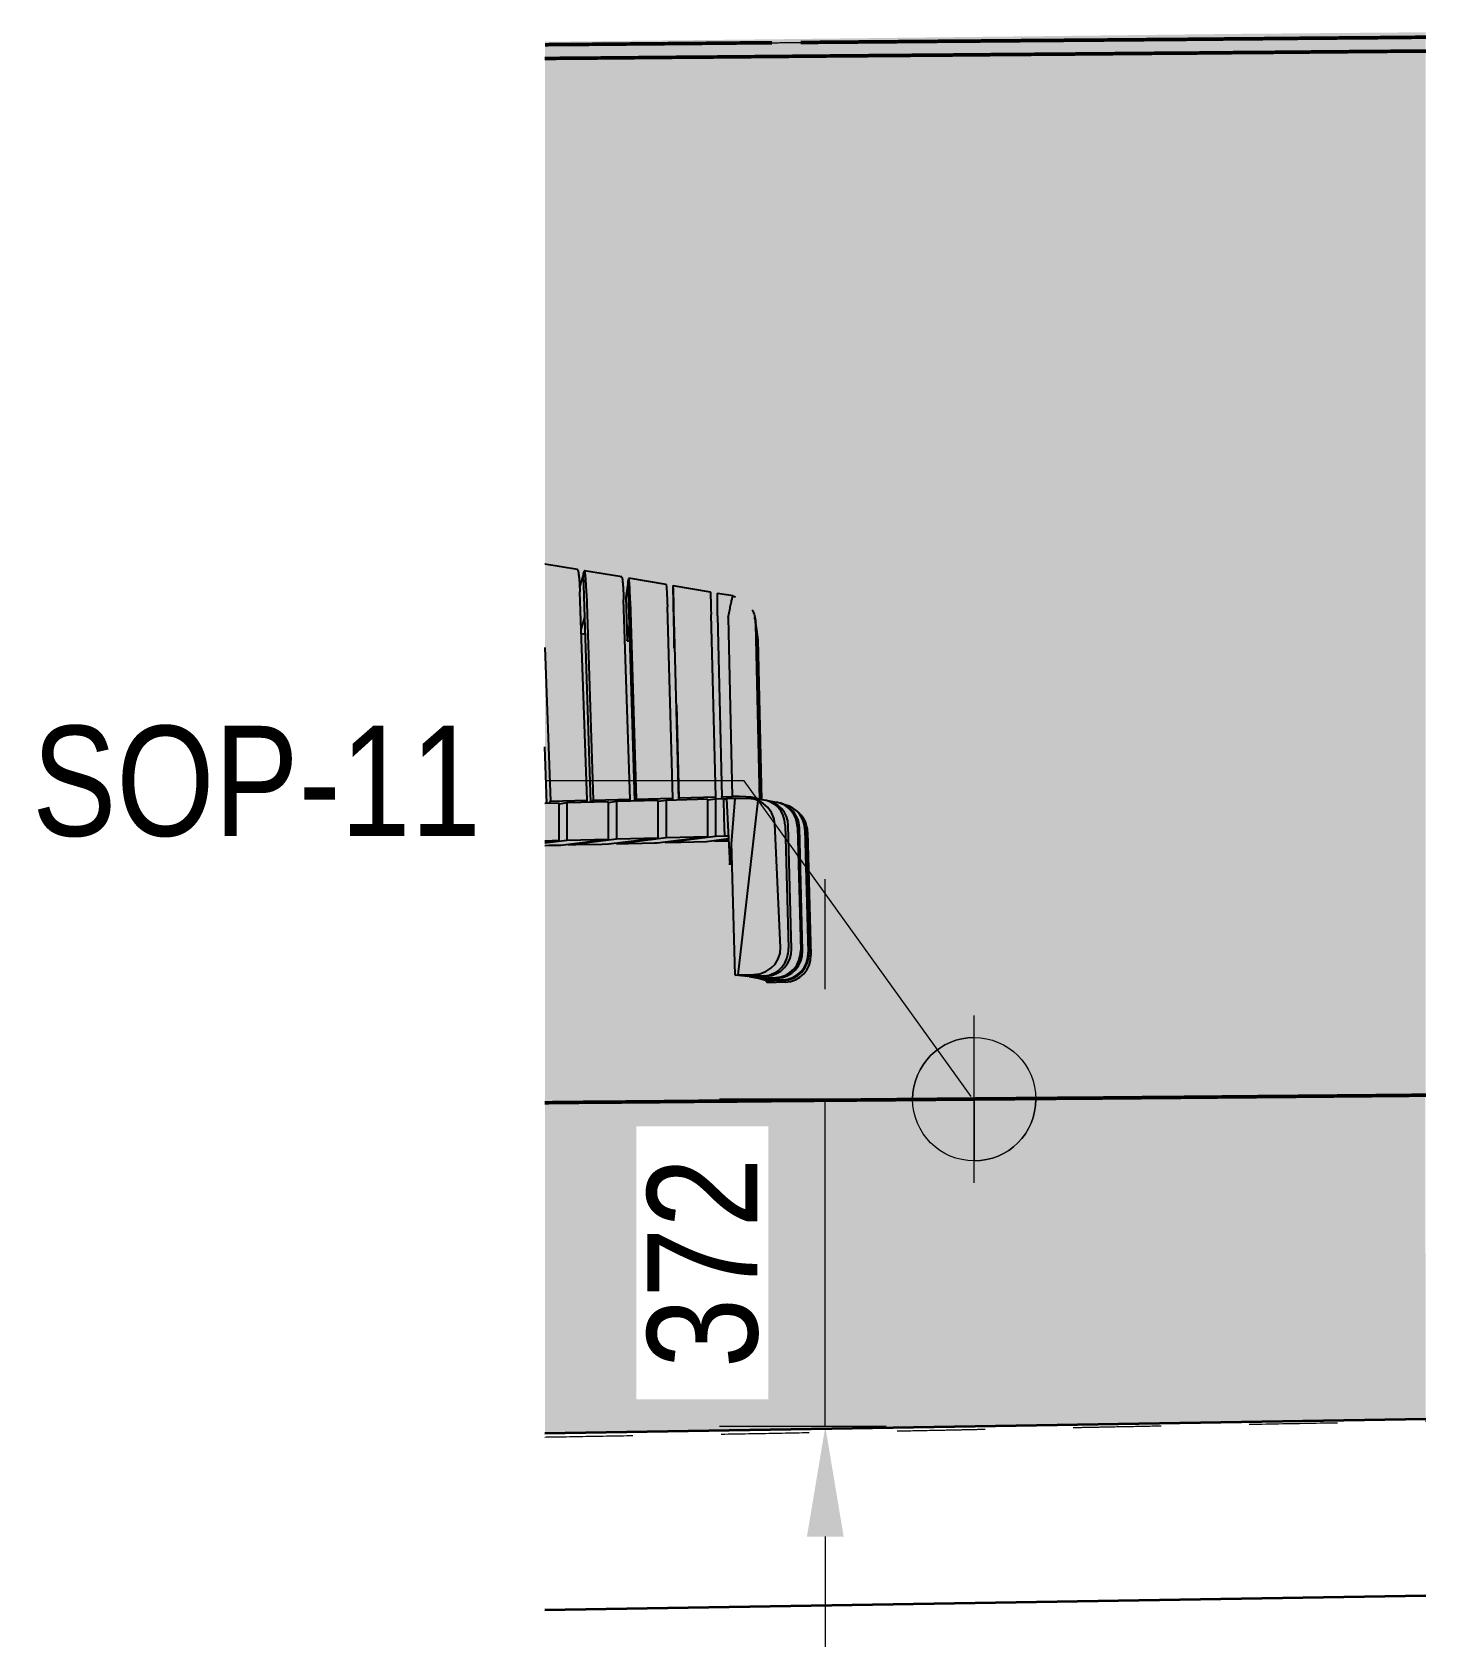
# Model space of a CAD drawing. Header units: metres. Extents: x 0 to 258, y 3 to 25.
# Drawn here: x 32.86 to 34.442, y 21.399 to 23.231 of the extents above; entities that cross this region are included whole.
import ezdxf

# ---------------------------------------------------------------- set-up
doc = ezdxf.new("R2010")
doc.units = ezdxf.units.M
doc.linetypes.add('JacobsDash', pattern=[0.0045, 0.003, -0.0015])
doc.layers.get('Defpoints').update_dxf_attribs({"color": 41})
for name, color, linetype, lineweight in [('A-ANNO-DIMS', 7, 'Continuous', 9), ('A-ANNO-NOTE', 7, 'Continuous', 9), ('A-FLOR', 7, 'Continuous', 50), ('A-FLOR-HDLN', 7, 'JacobsDash', 18), ('A-GENM', 7, 'Continuous', 35), ('G-ANNO-TEXT', 7, 'Continuous', 9)]:
    doc.layers.add(name, color=color, linetype=linetype, lineweight=lineweight)
doc.styles.add('Arial Narrow_2', font='ARIALN.TTF', dxfattribs={"height": 0.125})
doc.dimstyles.new('Dimension_Standard_O__mm_', dxfattribs={"dimscale": 0.3048, "dimtxt": 0.127929, "dimasz": 0.410105, "dimexe": 0.393701, "dimexo": 0.246063, "dimgap": 0.246063, "dimtad": 1, "dimdec": 0, "dimlfac": 1000, "dimzin": 0, "dimdsep": 46, "dimtxsty": 'Arial Narrow_2', "dimsah": 1, "dimcen": 0.09, "dimaunit": 1, "dimadec": 4, "dimazin": 0, "dimtfac": 1, "dimtdec": 4, "dimtix": 1, "dimtmove": 0, "dimatfit": 3, "dimfxl": 1, "dimtvp": 1, "dimtfill": 1, "dimtolj": 1, "dimtzin": 0, "dimlwd": 18, "dimlwe": 18, "dimarcsym": 2})

# ---------------------------------------------------------------- blocks, each defined once
blk = doc.blocks.new('BR08_SEATING_NORTH 3 - BR08_SEATING_NORTH 3-5676583-Section 160')
at = {"layer": 'A-GENM', "color": 254, "lineweight": 25, "true_color": 0xd4d4d4}
for p, q in [((-271.3938, 22.6215), (-271.4306, 22.6277)), ((-271.3869, 22.6162), (-271.3859, 22.6196)), ((-271.3434, 22.613), (-271.3856, 22.62)), ((-271.3869, 22.6162), (-271.3912, 22.6018)), ((-271.3853, 22.567), (-271.3869, 22.6162)), ((-271.3853, 22.567), (-271.3869, 22.6162)), ((-271.3359, 22.6077), (-271.3386, 22.5899)), ((-271.3359, 22.6077), (-271.3354, 22.6111)), ((-271.3345, 22.5584), (-271.3359, 22.6077)), ((-271.3345, 22.5584), (-271.3359, 22.6077)), ((-271.293, 22.6044), (-271.3352, 22.6115)), ((-271.2849, 22.5991), (-271.285, 22.5813)), ((-271.2427, 22.5958), (-271.2849, 22.6029)), ((-271.2849, 22.5991), (-271.2849, 22.6014)), ((-271.2836, 22.5498), (-271.2849, 22.5991)), ((-271.2836, 22.5498), (-271.2849, 22.5991)), ((-271.3825, 22.3595), (-271.3909, 22.5961)), ((-271.3834, 22.5946), (-271.3758, 22.3596)), ((-271.3339, 22.3607), (-271.3412, 22.5875)), ((-271.3386, 22.5899), (-271.3372, 22.5406)), ((-271.3338, 22.586), (-271.3271, 22.3608)), ((-271.285, 22.5813), (-271.2837, 22.5321)), ((-271.2167, 22.5914), (-271.2345, 22.5944)), ((-271.3894, 22.5533), (-271.3853, 22.567)), ((-271.3784, 22.3571), (-271.3853, 22.567)), ((-271.2852, 22.3619), (-271.2915, 22.579)), ((-271.2364, 22.3632), (-271.2419, 22.5704)), ((-271.2345, 22.5689), (-271.2297, 22.3634)), ((-271.2176, 22.3637), (-271.2223, 22.5669)), ((-271.192, 22.5661), (-271.1915, 22.5628)), ((-271.1901, 22.5531), (-271.1915, 22.5627)), ((-271.3892, 22.5489), (-271.3847, 22.5481)), ((-271.3372, 22.5406), (-271.3345, 22.5584)), ((-271.3285, 22.3584), (-271.3345, 22.5584)), ((-271.2837, 22.5321), (-271.2836, 22.5498)), ((-271.2785, 22.3597), (-271.2836, 22.5498)), ((-271.1865, 22.3601), (-271.1912, 22.5592)), ((-271.1912, 22.5592), (-271.1865, 22.3601)), ((-271.1903, 22.5541), (-271.1898, 22.5496)), ((-271.1896, 22.5483), (-271.1901, 22.5529)), ((-271.1889, 22.545), (-271.1899, 22.5518)), ((-271.1898, 22.5496), (-271.1853, 22.36)), ((-271.1896, 22.5483), (-271.1851, 22.3599)), ((-271.4306, 22.5331), (-271.4244, 22.3585)), ((-271.3372, 22.5406), (-271.3339, 22.5401)), ((-271.2837, 22.5321), (-271.2829, 22.5319)), ((-271.1843, 22.3598), (-271.1886, 22.5415)), ((-271.2812, 22.4674), (-271.2784, 22.3621)), ((-271.4283, 22.3557), (-271.4306, 22.42)), ((-271.3275, 22.3584), (-271.3271, 22.3608)), ((-271.3271, 22.3608), (-271.2852, 22.3619)), ((-271.2855, 22.3596), (-271.2852, 22.3619)), ((-271.2784, 22.3621), (-271.2364, 22.3632)), ((-271.2784, 22.3601), (-271.2784, 22.3621)), ((-271.2368, 22.3609), (-271.2458, 22.3597)), ((-271.2364, 22.3609), (-271.2364, 22.3632)), ((-271.2297, 22.3634), (-271.2177, 22.3637)), ((-271.2293, 22.3611), (-271.2297, 22.3634)), ((-271.2099, 22.3638), (-271.2176, 22.3637)), ((-271.2011, 22.3616), (-271.2146, 22.361)), ((-271.2026, 22.3635), (-271.2099, 22.3638)), ((-271.1969, 22.3614), (-271.1825, 22.3598)), ((-271.1882, 22.3608), (-271.1913, 22.3619)), ((-271.4256, 22.3558), (-271.4244, 22.3585)), ((-271.4244, 22.3585), (-271.3825, 22.3595)), ((-271.4056, 22.3564), (-271.4146, 22.3552)), ((-271.3836, 22.3569), (-271.3825, 22.3595)), ((-271.3765, 22.3571), (-271.3758, 22.3596)), ((-271.3758, 22.3596), (-271.3339, 22.3607)), ((-271.3493, 22.3579), (-271.3583, 22.3567)), ((-271.3345, 22.3585), (-271.3339, 22.3607)), ((-271.2931, 22.3594), (-271.3021, 22.3582)), ((-271.1781, 22.3591), (-271.1678, 22.3573)), ((-271.1624, 22.3559), (-271.1561, 22.3539)), ((-271.1435, 22.3462), (-271.1413, 22.3441)), ((-271.1577, 22.3313), (-271.154, 22.1915)), ((-271.1505, 22.1909), (-271.1543, 22.3307)), ((-271.1439, 22.3289), (-271.1402, 22.1891)), ((-271.138, 22.1885), (-271.1417, 22.3283)), ((-271.1354, 22.3263), (-271.1317, 22.1865)), ((-271.1307, 22.1859), (-271.1345, 22.3257)), ((-271.4306, 22.3111), (-271.4056, 22.3143)), ((-271.4306, 22.312), (-271.4146, 22.314)), ((-271.4306, 22.3083), (-271.426, 22.3084)), ((-271.426, 22.3084), (-271.4124, 22.3087)), ((-271.4124, 22.3087), (-271.3583, 22.3155)), ((-271.4039, 22.3098), (-271.4038, 22.3089)), ((-271.4038, 22.3089), (-271.3493, 22.3158)), ((-271.4038, 22.3089), (-271.3957, 22.3091)), ((-271.3957, 22.3091), (-271.3955, 22.3091)), ((-271.3955, 22.3091), (-271.3657, 22.3098)), ((-271.3657, 22.3098), (-271.3581, 22.3099)), ((-271.3581, 22.3099), (-271.3021, 22.317)), ((-271.3494, 22.311), (-271.3493, 22.3101)), ((-271.3493, 22.3101), (-271.2931, 22.3173)), ((-271.3493, 22.3101), (-271.3358, 22.3105)), ((-271.3358, 22.3105), (-271.3201, 22.3109)), ((-271.3201, 22.3109), (-271.3058, 22.3112)), ((-271.3058, 22.3112), (-271.303, 22.3113)), ((-271.303, 22.3113), (-271.2458, 22.3185)), ((-271.2942, 22.3124), (-271.2941, 22.3115)), ((-271.2941, 22.3115), (-271.2368, 22.3188)), ((-271.2941, 22.3115), (-271.2823, 22.3118)), ((-271.2823, 22.3118), (-271.2758, 22.312)), ((-271.2758, 22.312), (-271.2471, 22.3127)), ((-271.2471, 22.3127), (-271.2221, 22.3159)), ((-271.2381, 22.3139), (-271.238, 22.313)), ((-271.238, 22.313), (-271.2221, 22.315)), ((-271.238, 22.313), (-271.222, 22.3134)), ((-271.2145, 22.1611), (-271.2186, 22.3118)), ((-271.1323, 22.3235), (-271.1286, 22.1838)), ((-271.2145, 22.1611), (-271.2116, 22.1612)), ((-271.2002, 22.1594), (-271.2145, 22.1611)), ((-271.1814, 22.1603), (-271.2002, 22.1594)), ((-271.1982, 22.1591), (-271.1788, 22.1598)), ((-271.1878, 22.1572), (-271.1982, 22.1591)), ((-271.1684, 22.158), (-271.1878, 22.1572)), ((-271.1866, 22.1569), (-271.1668, 22.1575)), ((-271.1803, 22.1549), (-271.1866, 22.1569)), ((-271.1605, 22.1556), (-271.1803, 22.1549)), ((-271.1799, 22.1545), (-271.1599, 22.1551)), ((-271.1777, 22.1524), (-271.1799, 22.1545)), ((-271.1577, 22.153), (-271.1777, 22.1524))]:
    blk.add_line(p, q, dxfattribs=at)
at = {"layer": 'A-GENM', "color": 7, "lineweight": 25, "true_color": 0xefefef}
for p, q in [((-271.2275, 22.3611), (-271.2368, 22.3609)), ((-271.2368, 22.3609), (-271.2368, 22.3188)), ((-271.2146, 22.3614), (-271.2245, 22.3612)), ((-271.2245, 22.3612), (-271.2206, 22.2863)), ((-271.2206, 22.2863), (-271.2146, 22.3614)), ((-271.4146, 22.3561), (-271.4306, 22.3557)), ((-271.4146, 22.314), (-271.4146, 22.3561)), ((-271.3583, 22.3576), (-271.4056, 22.3564)), ((-271.4056, 22.3564), (-271.4056, 22.3143)), ((-271.3583, 22.3155), (-271.3583, 22.3576)), ((-271.3021, 22.3591), (-271.3493, 22.3579)), ((-271.3493, 22.3579), (-271.3493, 22.3158)), ((-271.3021, 22.317), (-271.3021, 22.3591)), ((-271.2458, 22.3606), (-271.2931, 22.3594)), ((-271.2931, 22.3594), (-271.2931, 22.3173)), ((-271.2458, 22.3185), (-271.2458, 22.3606)), ((-271.1889, 22.3592), (-271.2116, 22.1612)), ((-271.1631, 22.1925), (-271.1695, 22.3326)), ((-271.4306, 22.3136), (-271.4146, 22.314)), ((-271.4056, 22.3143), (-271.3583, 22.3155)), ((-271.3493, 22.3158), (-271.3021, 22.317)), ((-271.2931, 22.3173), (-271.2458, 22.3185)), ((-271.2368, 22.3188), (-271.2264, 22.3191)), ((-271.2116, 22.1612), (-271.1937, 22.1617))]:
    blk.add_line(p, q, dxfattribs=at)
at = {"layer": 'A-GENM', "color": 7, "lineweight": 25, "true_color": 0xefefef, "flags": 128}
for points in [[(-271.2264, 22.3191), (-271.2269, 22.3401), (-271.2275, 22.3611)], [(-271.1695, 22.3326), (-271.1706, 22.3393), (-271.1732, 22.3456), (-271.1773, 22.3512), (-271.1826, 22.3558), (-271.1889, 22.3592)], [(-271.1937, 22.1617), (-271.1866, 22.1626), (-271.1799, 22.165), (-271.1741, 22.1687), (-271.1692, 22.1736), (-271.1657, 22.1794), (-271.1636, 22.1858), (-271.1631, 22.1925)]]:
    blk.add_lwpolyline(points, dxfattribs=at)
at = {"layer": 'A-GENM', "color": 254, "lineweight": 25, "true_color": 0xd4d4d4, "flags": 128}
blk.add_lwpolyline([(-271.1913, 22.3619), (-271.1963, 22.3629), (-271.2026, 22.3635)], dxfattribs=at)
at = {"layer": 'A-GENM', "color": 254, "lineweight": 25, "true_color": 0xd4d4d4}
for centre, major_axis, ratio, start_param, end_param in [((-271.2212, 22.5584), (0.0297, 0.0043), 0.985322, 6.163502, 6.433839), ((-271.686, 22.3386), (0.4999, 0.0133), 0.051592, 0.392682, 0.408952), ((-271.2003, 22.3316), (0.0034, 0.0298), 0.938701, 5.988102, 6.433428), ((-271.1859, 22.33), (0.0034, 0.0298), 0.938701, 4.862632, 6.35019), ((-271.1833, 22.3295), (0.0052, 0.0295), 0.967897, 4.919149, 6.319703), ((-271.1729, 22.3277), (0.0052, 0.0295), 0.967897, 4.919149, 6.283225), ((-271.1713, 22.3273), (0.009, 0.0286), 0.987534, 5.831771, 6.371633), ((-271.165, 22.3253), (0.009, 0.0286), 0.987534, 5.046373, 6.35537), ((-271.1713, 22.3273), (0.009, 0.0286), 0.987534, 5.046373, 5.831771), ((-271.1644, 22.3248), (0.021, 0.0215), 0.997418, 5.513992, 6.333486), ((-271.1623, 22.3227), (0.021, 0.0215), 0.997418, 5.513992, 6.29939), ((-271.6856, 22.2966), (0.4999, 0.0133), 0.051592, 0.383216, 0.405074), ((-271.1822, 22.1902), (0.0034, 0.0298), 0.938701, 3.291835, 4.862632), ((-271.1796, 22.1898), (0.0052, 0.0295), 0.967897, 3.348353, 4.919149), ((-271.1692, 22.188), (0.0052, 0.0295), 0.967897, 3.348353, 4.919149), ((-271.1676, 22.1875), (0.009, 0.0286), 0.987534, 3.475577, 5.046373), ((-271.1613, 22.1855), (0.009, 0.0286), 0.987534, 3.475577, 5.046373), ((-271.1607, 22.185), (0.021, 0.0215), 0.997418, 3.943196, 5.513992), ((-271.1585, 22.1829), (0.021, 0.0215), 0.997418, 3.943196, 5.513992)]:
    blk.add_ellipse(centre, major_axis=major_axis, ratio=ratio, start_param=start_param, end_param=end_param, dxfattribs=at)
for points, knots in [([(-271.3943, 22.6211), (-271.394, 22.6215), (-271.3937, 22.6216), (-271.3933, 22.6208), (-271.393, 22.6197), (-271.3926, 22.618), (-271.3923, 22.6158), (-271.392, 22.6133), (-271.3917, 22.6104), (-271.3915, 22.6074), (-271.3912, 22.6028), (-271.391, 22.5989), (-271.3909, 22.5961)], [0, 0, 0, 0, 0.166667, 0.25, 0.333333, 0.416667, 0.5, 0.583333, 0.666667, 0.75, 0.833333, 1, 1, 1, 1]), ([(-271.385, 22.6181), (-271.3851, 22.6185), (-271.3852, 22.6193), (-271.3855, 22.6201), (-271.3858, 22.62), (-271.3859, 22.6196)], [0.6666667, 0.6666667, 0.6666667, 0.6666667, 0.75, 0.8333333, 1, 1, 1, 1]), ([(-271.3834, 22.5946), (-271.3835, 22.5974), (-271.3837, 22.6013), (-271.3839, 22.6058), (-271.384, 22.6079), (-271.3841, 22.6089)], [0, 0, 0, 0, 0.1666667, 0.25, 0.3333333, 0.3333333, 0.3333333, 0.3333333]), ([(-271.3437, 22.6125), (-271.3436, 22.6129), (-271.3434, 22.613), (-271.3431, 22.6122), (-271.3428, 22.6111), (-271.3426, 22.6095), (-271.3424, 22.6073), (-271.3421, 22.6047), (-271.3419, 22.6019), (-271.3417, 22.5988), (-271.3415, 22.5942), (-271.3413, 22.5903), (-271.3412, 22.5875)], [0, 0, 0, 0, 0.166667, 0.25, 0.333333, 0.416667, 0.5, 0.583333, 0.666667, 0.75, 0.833333, 1, 1, 1, 1]), ([(-271.3349, 22.6095), (-271.335, 22.61), (-271.335, 22.6107), (-271.3352, 22.6115), (-271.3353, 22.6114), (-271.3354, 22.6111)], [0.6666667, 0.6666667, 0.6666667, 0.6666667, 0.75, 0.8333333, 1, 1, 1, 1]), ([(-271.3338, 22.586), (-271.3338, 22.5888), (-271.334, 22.5927), (-271.3342, 22.5973), (-271.3342, 22.5993), (-271.3343, 22.6003)], [0, 0, 0, 0, 0.1666667, 0.25, 0.3333333, 0.3333333, 0.3333333, 0.3333333]), ([(-271.2932, 22.604), (-271.2931, 22.6044), (-271.293, 22.6045), (-271.2928, 22.6036), (-271.2927, 22.6025), (-271.2925, 22.6009), (-271.2924, 22.5987), (-271.2922, 22.5961), (-271.2921, 22.5933), (-271.2919, 22.5902), (-271.2918, 22.5856), (-271.2916, 22.5818), (-271.2915, 22.579)], [0, 0, 0, 0, 0.166667, 0.25, 0.333333, 0.416667, 0.5, 0.583333, 0.666667, 0.75, 0.833333, 1, 1, 1, 1]), ([(-271.2848, 22.601), (-271.2848, 22.6014), (-271.2848, 22.6021), (-271.2849, 22.603), (-271.2849, 22.6029), (-271.2849, 22.6025)], [0.6666667, 0.6666667, 0.6666667, 0.6666667, 0.75, 0.8333333, 1, 1, 1, 1]), ([(-271.2841, 22.5774), (-271.2842, 22.5802), (-271.2843, 22.5841), (-271.2844, 22.5887), (-271.2845, 22.5907), (-271.2845, 22.5917)], [0, 0, 0, 0, 0.1666667, 0.25, 0.3333333, 0.3333333, 0.3333333, 0.3333333]), ([(-271.2427, 22.5954), (-271.2427, 22.5958), (-271.2427, 22.5959), (-271.2426, 22.5951), (-271.2426, 22.594), (-271.2425, 22.5923), (-271.2425, 22.5901), (-271.2424, 22.5875), (-271.2423, 22.5856), (-271.2423, 22.5847)], [0, 0, 0, 0, 0.1666667, 0.25, 0.3333333, 0.4166667, 0.5, 0.5833333, 0.6666667, 0.6666667, 0.6666667, 0.6666667]), ([(-271.2423, 22.5847), (-271.2423, 22.5837), (-271.2422, 22.5816), (-271.2421, 22.5771), (-271.242, 22.5732), (-271.2419, 22.5704)], [0.6666667, 0.6666667, 0.6666667, 0.6666667, 0.75, 0.8333333, 1, 1, 1, 1]), ([(-271.2345, 22.5689), (-271.2346, 22.5717), (-271.2346, 22.5756), (-271.2347, 22.5801), (-271.2347, 22.5832), (-271.2348, 22.586), (-271.2348, 22.5886), (-271.2348, 22.5908), (-271.2347, 22.5925), (-271.2347, 22.5936), (-271.2346, 22.5944), (-271.2345, 22.5943), (-271.2344, 22.5939)], [0, 0, 0, 0, 0.166667, 0.25, 0.333333, 0.416667, 0.5, 0.583333, 0.666667, 0.75, 0.833333, 1, 1, 1, 1]), ([(-271.2224, 22.5669), (-271.222, 22.5693), (-271.2213, 22.573), (-271.2204, 22.5776), (-271.2198, 22.5808), (-271.2191, 22.5837), (-271.2186, 22.586), (-271.2181, 22.588), (-271.2176, 22.5896), (-271.2172, 22.5908), (-271.2169, 22.5913), (-271.2168, 22.5914), (-271.2167, 22.5914)], [0, 0, 0, 0, 0.1666667, 0.25, 0.3333333, 0.4166667, 0.5, 0.5833333, 0.6666667, 0.75, 0.8333333, 0.8927022, 0.8927022, 0.8927022, 0.8927022])]:
    blk.add_open_spline(points, degree=3, knots=knots, dxfattribs=at)
for points in [[(-271.3841, 22.6089), (-271.3842, 22.6099), (-271.3843, 22.6118), (-271.3845, 22.6143), (-271.3848, 22.6165), (-271.3849, 22.6176), (-271.385, 22.6181)], [(-271.3343, 22.6003), (-271.3343, 22.6013), (-271.3344, 22.6032), (-271.3346, 22.6058), (-271.3348, 22.608), (-271.3349, 22.6091), (-271.3349, 22.6095)], [(-271.2845, 22.5917), (-271.2845, 22.5927), (-271.2846, 22.5946), (-271.2847, 22.5972), (-271.2847, 22.5994), (-271.2848, 22.6005), (-271.2848, 22.601)], [(-271.2167, 22.5914), (-271.2166, 22.5914), (-271.2166, 22.5912), (-271.2165, 22.5909)], [(-271.2165, 22.5909), (-271.2158, 22.5908), (-271.2151, 22.5906), (-271.2143, 22.5905)], [(-271.1951, 22.5756), (-271.194, 22.5735), (-271.1923, 22.5692), (-271.1918, 22.5648), (-271.1917, 22.5626)], [(-271.1919, 22.5647), (-271.1916, 22.5632), (-271.1914, 22.5617), (-271.1913, 22.5602)], [(-271.1886, 22.5415), (-271.1886, 22.542), (-271.1887, 22.5432), (-271.1889, 22.5449), (-271.1891, 22.546), (-271.1892, 22.5465)]]:
    blk.add_open_spline(points, degree=3, dxfattribs=at)
blk = doc.blocks.new('T2DPAA-T2D-C3S-DU-M3D-100304_rvt-10-Section 160')
at = {"layer": 'A-GENM', "color": 254, "lineweight": 25, "true_color": 0xd4d4d4}
blk.add_blockref('BR08_SEATING_NORTH 3 - BR08_SEATING_NORTH 3-5676583-Section 160', (0, 0), dxfattribs=at)
blk = doc.blocks.new('CS_SYMB_SETOUT POINT - 5mm-2022283-Section 160')
at = {"layer": 'A-ANNO-NOTE'}
h = blk.add_hatch(color=256, dxfattribs=at)
edge = h.paths.add_edge_path()
edge.add_line((-270.9431, 22.0901), (-270.9431, 22.0201))
edge.add_line((-270.9431, 22.0201), (-271.0131, 22.0201))
edge.add_arc((-270.9431, 22.0201), 0.07, 90, 180, ccw=False)
h = blk.add_hatch(color=256, dxfattribs=at)
edge = h.paths.add_edge_path()
edge.add_line((-270.9431, 21.9501), (-270.9431, 22.0201))
edge.add_line((-270.9431, 22.0201), (-270.8731, 22.0201))
edge.add_arc((-270.9431, 22.0201), 0.07, 270, 360, ccw=False)
for p, q in [((-270.9431, 21.9251), (-270.9431, 22.1151)), ((-270.9431, 22.0201), (-270.9431, 22.0901)), ((-271.0381, 22.0201), (-270.8481, 22.0201)), ((-271.0131, 22.0201), (-270.9431, 22.0201)), ((-270.8731, 22.0201), (-270.9431, 22.0201)), ((-270.9431, 22.0201), (-270.9431, 21.9501))]:
    blk.add_line(p, q, dxfattribs=at)
blk.add_circle((-270.9431, 22.0201), 0.07, dxfattribs=at)
for start, end in [(90, 180), (270, 360)]:
    blk.add_arc((-270.9431, 22.0201), 0.07, start, end, dxfattribs=at)
blk = doc.blocks.new('DIMBLOCK12-Section 160')
at = {"layer": 'A-ANNO-DIMS', "color": 0, "lineweight": 18, "transparency": 16777216}
for p, q in [((33.7603, 22.1451), (33.7603, 22.2701)), ((33.7594, 22.0201), (33.6403, 22.0201)), ((33.7603, 21.6485), (33.7603, 22.0201)), ((33.8294, 21.6485), (33.6403, 21.6485)), ((33.7603, 21.5235), (33.7603, 21.3985))]:
    blk.add_line(p, q, dxfattribs=at)
at = {"layer": 'A-ANNO-DIMS', "color": 0, "transparency": 16777216}
for points in [[(33.7394, 22.1451), (33.7811, 22.1451), (33.7603, 22.0201)], [(33.7394, 21.5235), (33.7811, 21.5235), (33.7603, 21.6485)]]:
    blk.add_solid(points, dxfattribs=at)
at = {"layer": 'Defpoints', "color": 0, "transparency": 16777216}
for p in [(33.7603, 22.0201), (33.8344, 22.0201), (33.9044, 21.6485)]:
    blk.add_point(p, dxfattribs=at)
at = {"layer": 'A-ANNO-DIMS', "color": 0, "lineweight": 18, "transparency": 16777216, "insert": (33.6215, 21.8343), "char_height": 0.125, "width": 0.285099, "attachment_point": 5, "rotation": 90, "style": 'Arial Narrow_2', "bg_fill": 3, "box_fill_scale": 1.1, "bg_fill_color": 256, "bg_fill_true_color": 13158600, "bg_fill_transparency": 0}
blk.add_mtext('\\A1;372', dxfattribs=at)

msp = doc.modelspace()

# ---------------------------------------------------------------- hatches: boundary and pattern name
at = {"layer": 'A-FLOR', "lineweight": 5, "true_color": 0xc0c0c0}
h = msp.add_hatch(color=9, dxfattribs=at)
h.paths.add_polyline_path([(34.1467, 23.2287), (34.1467, 23.2288), (34.1466, 23.2288), (34.1384, 23.2286)])
h.paths.add_polyline_path([(33.4419, 23.2173), (34.4421, 23.2258), (34.4421, 23.2314), (34.4419, 23.2314), (34.2677, 23.2299), (34.2665, 23.23), (34.0021, 23.2269), (33.9294, 23.2261), (33.673, 23.2231), (33.4419, 23.2206), (33.4419, 23.2173)])
for points in [[(33.4419, 23.2016), (34.4421, 23.2101), (34.4421, 23.2258), (33.6207, 23.2188), (33.4419, 23.2172), (33.4419, 23.2019)], [(33.4419, 22.0161), (34.4421, 22.0247), (34.4421, 23.2101), (33.6583, 23.2035), (33.4419, 23.2016), (33.4419, 22.0163)], [(33.4419, 21.6405), (34.4421, 21.6567), (34.4416, 22.0247), (33.4419, 22.016), (33.4419, 21.6889)]]:
    msp.add_hatch(color=9, dxfattribs=at).paths.add_polyline_path(points)

# ---------------------------------------------------------------- linework, layer by layer
at = {"layer": 'A-FLOR', "lineweight": 35}
for p, q in [((34.4421, 21.6567), (33.4419, 21.6405)), ((33.4419, 21.4405), (34.4421, 21.4567))]:
    msp.add_line(p, q, dxfattribs=at)
at = {"layer": 'A-FLOR'}
for points, knots in [([(34.0252, 23.2222), (34.0259, 23.2222), (34.0287, 23.2222), (34.0337, 23.2223), (34.0403, 23.2223), (34.0448, 23.2224), (34.0471, 23.2224)], [-0.5974860988, -0.5974860988, -0.5974860988, -0.5974860988, -0.5974121094, -0.5971679688, -0.5969238281, -0.5966936769, -0.5966936769, -0.5966936769, -0.5966936769]), ([(34.0471, 23.2224), (34.0473, 23.2224), (34.0522, 23.2224), (34.0605, 23.2225), (34.0683, 23.2225), (34.0712, 23.2226)], [-0.5966933794, -0.5966933794, -0.5966933794, -0.5966933794, -0.5966796875, -0.5961914062, -0.595901255, -0.595901255, -0.595901255, -0.595901255]), ([(34.0712, 23.2226), (34.0732, 23.2226), (34.08, 23.2226), (34.0877, 23.2227), (34.0933, 23.2228), (34.0943, 23.2228)], [-0.5959010577, -0.5959010577, -0.5959010577, -0.5959010577, -0.595703125, -0.5952148438, -0.5951094404, -0.5951094404, -0.5951094404, -0.5951094404]), ([(34.0943, 23.2228), (34.098, 23.2228), (34.1054, 23.2229), (34.1126, 23.2229), (34.1164, 23.2229)], [-0.5951088332, -0.5951088332, -0.5951088332, -0.5951088332, -0.5947265625, -0.5943167618, -0.5943167618, -0.5943167618, -0.5943167618]), ([(34.1164, 23.2229), (34.1171, 23.2229), (34.1223, 23.223), (34.1297, 23.2231), (34.1363, 23.2231), (34.1384, 23.2231)], [-0.5943164113, -0.5943164113, -0.5943164113, -0.5943164113, -0.5942382812, -0.59375, -0.5935244581, -0.5935244581, -0.5935244581, -0.5935244581]), ([(34.1384, 23.2231), (34.1408, 23.2231), (34.1478, 23.2232), (34.1551, 23.2233), (34.16, 23.2233), (34.1604, 23.2233)], [-0.5935239894, -0.5935239894, -0.5935239894, -0.5935239894, -0.5932617188, -0.5927734375, -0.5927315675, -0.5927315675, -0.5927315675, -0.5927315675]), ([(34.1604, 23.2233), (34.1645, 23.2233), (34.1719, 23.2234), (34.1793, 23.2235), (34.1826, 23.2235)], [-0.5927314389, -0.5927314389, -0.5927314389, -0.5927314389, -0.5922851562, -0.5919392831, -0.5919392831, -0.5919392831, -0.5919392831]), ([(34.1826, 23.2235), (34.1839, 23.2235), (34.1914, 23.2236), (34.1988, 23.2236), (34.2049, 23.2237)], [-0.5919391456, -0.5919391456, -0.5919391456, -0.5919391456, -0.591796875, -0.5911467502, -0.5911467502, -0.5911467502, -0.5911467502]), ([(34.2049, 23.2237), (34.208, 23.2237), (34.2154, 23.2238), (34.2229, 23.2238), (34.2272, 23.2239)], [-0.5911467238, -0.5911467238, -0.5911467238, -0.5911467238, -0.5908203125, -0.5903543486, -0.5903543486, -0.5903543486, -0.5903543486]), ([(34.2272, 23.2239), (34.232, 23.2239), (34.2394, 23.224), (34.2469, 23.224), (34.2495, 23.2241)], [-0.5903543019, -0.5903543019, -0.5903543019, -0.5903543019, -0.58984375, -0.58956188, -0.58956188, -0.58956188, -0.58956188]), ([(34.2495, 23.2241), (34.256, 23.2241), (34.2634, 23.2242), (34.2707, 23.2242), (34.2716, 23.2243)], [-0.5895614881, -0.5895614881, -0.5895614881, -0.5895614881, -0.5888671875, -0.5887694581, -0.5887694581, -0.5887694581, -0.5887694581]), ([(34.2937, 23.2244), (34.2945, 23.2245), (34.3043, 23.2245), (34.319, 23.2247), (34.3329, 23.2248), (34.3377, 23.2248)], [-0.587977036, -0.587977036, -0.587977036, -0.587977036, -0.587890625, -0.586914062, -0.586392627, -0.586392627, -0.586392627, -0.586392627]), ([(34.3377, 23.2248), (34.342, 23.2249), (34.3493, 23.2249), (34.3567, 23.225), (34.3598, 23.225)], [-0.5863921925, -0.5863921925, -0.5863921925, -0.5863921925, -0.5859375, -0.5856001129, -0.5856001129, -0.5856001129, -0.5856001129]), ([(34.3598, 23.225), (34.3658, 23.2251), (34.3805, 23.2252), (34.3952, 23.2253), (34.4039, 23.2254)], [-0.585599771, -0.585599771, -0.585599771, -0.585599771, -0.584960938, -0.584015017, -0.584015017, -0.584015017, -0.584015017]), ([(34.404, 23.2254), (34.4042, 23.2254), (34.4116, 23.2255), (34.4189, 23.2256), (34.426, 23.2256)], [-0.5840149268, -0.5840149268, -0.5840149268, -0.5840149268, -0.583984375, -0.5832225049, -0.5832225049, -0.5832225049, -0.5832225049]), ([(34.0088, 23.2064), (34.0075, 23.2064), (34.0015, 23.2064), (33.9929, 23.2063), (33.9824, 23.2062), (33.9744, 23.2062), (33.9664, 23.2061), (33.9584, 23.206), (33.9505, 23.206), (33.9429, 23.2059), (33.9352, 23.2059), (33.9272, 23.2058), (33.919, 23.2057), (33.9078, 23.2056), (33.8963, 23.2055), (33.8847, 23.2054), (33.8759, 23.2054), (33.8673, 23.2053), (33.8589, 23.2052), (33.8505, 23.2052), (33.8392, 23.2051), (33.825, 23.205), (33.8081, 23.2048), (33.7855, 23.2046), (33.7572, 23.2044), (33.7231, 23.2041), (33.6775, 23.2037), (33.632, 23.2033), (33.5865, 23.2029), (33.5523, 23.2026), (33.5182, 23.2023), (33.4843, 23.202), (33.4589, 23.2018), (33.4447, 23.2017), (33.4419, 23.2016)], [0.59800207, 0.59800207, 0.59800207, 0.59800207, 0.59814453, 0.59863281, 0.59887695, 0.59912109, 0.59936523, 0.59960938, 0.59985352, 0.60009766, 0.6003418, 0.60058594, 0.60083008, 0.60107422, 0.6015625, 0.60180664, 0.60205078, 0.60229492, 0.60253906, 0.6027832, 0.60302734, 0.60351562, 0.60400391, 0.60449219, 0.60546875, 0.60644531, 0.60742188, 0.609375, 0.61035156, 0.61132812, 0.61230469, 0.61328125, 0.61425781, 0.61449403, 0.61449403, 0.61449403, 0.61449403]), ([(33.442, 23.2173), (33.4442, 23.2173), (33.458, 23.2174), (33.4832, 23.2176), (33.5174, 23.2179), (33.5517, 23.2182), (33.5861, 23.2185), (33.6321, 23.2189), (33.6699, 23.2193), (33.6963, 23.2195), (33.6997, 23.2195)], [-0.614451931, -0.614451931, -0.614451931, -0.614451931, -0.614257812, -0.61328125, -0.612304688, -0.611328125, -0.610351562, -0.609375, -0.607421875, -0.607130818, -0.607130818, -0.607130818, -0.607130818]), ([(33.7324, 23.2198), (33.741, 23.2199), (33.7611, 23.22), (33.7868, 23.2203), (33.8096, 23.2204), (33.8267, 23.2206), (33.8409, 23.2207), (33.8523, 23.2208), (33.8608, 23.2209), (33.8693, 23.2209), (33.878, 23.221), (33.8868, 23.2211), (33.8985, 23.2212), (33.9102, 23.2213), (33.9215, 23.2214), (33.9297, 23.2214), (33.9377, 23.2215), (33.9454, 23.2216), (33.9531, 23.2216), (33.961, 23.2217), (33.969, 23.2217), (33.977, 23.2218), (33.9852, 23.2219), (33.9942, 23.222), (34.0002, 23.222), (34.0037, 23.222)], [-0.60620274, -0.60620274, -0.60620274, -0.60620274, -0.60546875, -0.604492188, -0.604003906, -0.603515625, -0.603027344, -0.602783203, -0.602539062, -0.602294922, -0.602050781, -0.601806641, -0.6015625, -0.601074219, -0.600830078, -0.600585938, -0.600341797, -0.600097656, -0.599853516, -0.599609375, -0.599365234, -0.599121094, -0.598876953, -0.598632812, -0.598278521, -0.598278521, -0.598278521, -0.598278521]), ([(34.0037, 23.222), (34.005, 23.222), (34.0086, 23.2221), (34.0143, 23.2221), (34.0201, 23.2222), (34.0237, 23.2222), (34.0252, 23.2222)], [-0.5982781693, -0.5982781693, -0.5982781693, -0.5982781693, -0.5981445312, -0.5979003906, -0.59765625, -0.5974862809, -0.5974862809, -0.5974862809, -0.5974862809]), ([(34.0301, 23.2066), (34.0282, 23.2066), (34.0242, 23.2066), (34.0181, 23.2065), (34.0129, 23.2065), (34.0097, 23.2065), (34.0088, 23.2064)], [0.597209722, 0.597209722, 0.597209722, 0.597209722, 0.5974121094, 0.59765625, 0.5979003906, 0.5980016866, 0.5980016866, 0.5980016866, 0.5980016866]), ([(34.0532, 23.2068), (34.0505, 23.2068), (34.0453, 23.2067), (34.038, 23.2067), (34.0331, 23.2066), (34.0305, 23.2066), (34.0301, 23.2066)], [0.5964175761, 0.5964175761, 0.5964175761, 0.5964175761, 0.5966796875, 0.5969238281, 0.5971679688, 0.5972096314, 0.5972096314, 0.5972096314, 0.5972096314]), ([(34.0772, 23.207), (34.0764, 23.207), (34.0708, 23.207), (34.0629, 23.2069), (34.0555, 23.2068), (34.0532, 23.2068)], [0.5956257598, 0.5956257598, 0.5956257598, 0.5956257598, 0.595703125, 0.5961914062, 0.5964172772, 0.5964172772, 0.5964172772, 0.5964172772]), ([(34.1002, 23.2072), (34.0966, 23.2072), (34.089, 23.2071), (34.0813, 23.207), (34.0772, 23.207)], [0.5948334657, 0.5948334657, 0.5948334657, 0.5948334657, 0.5952148438, 0.5956255209, 0.5956255209, 0.5956255209, 0.5956255209]), ([(34.1224, 23.2074), (34.1205, 23.2074), (34.1141, 23.2073), (34.1068, 23.2072), (34.1012, 23.2072), (34.1002, 23.2072)], [0.5940414105, 0.5940414105, 0.5940414105, 0.5940414105, 0.5942382812, 0.5947265625, 0.5948334205, 0.5948334205, 0.5948334205, 0.5948334205]), ([(34.1446, 23.2076), (34.1445, 23.2076), (34.1398, 23.2075), (34.1324, 23.2075), (34.1251, 23.2074), (34.1224, 23.2074)], [0.5932493553, 0.5932493553, 0.5932493553, 0.5932493553, 0.5932617188, 0.59375, 0.5940411307, 0.5940411307, 0.5940411307, 0.5940411307]), ([(34.1668, 23.2077), (34.1639, 23.2077), (34.1564, 23.2077), (34.149, 23.2076), (34.1446, 23.2076)], [0.5924573758, 0.5924573758, 0.5924573758, 0.5924573758, 0.5927734375, 0.5932492356, 0.5932492356, 0.5932492356, 0.5932492356]), ([(34.2119, 23.2081), (34.2031, 23.2081), (34.1897, 23.2079), (34.1747, 23.2078), (34.1684, 23.2078), (34.1668, 23.2077)], [0.59087319, 0.59087319, 0.59087319, 0.59087319, 0.591796875, 0.592285156, 0.5924573, 0.5924573, 0.5924573, 0.5924573]), ([(34.2344, 23.2083), (34.2274, 23.2083), (34.2199, 23.2082), (34.2124, 23.2081), (34.2119, 23.2081)], [0.5900811344, 0.5900811344, 0.5900811344, 0.5900811344, 0.5908203125, 0.5908730261, 0.5908730261, 0.5908730261, 0.5908730261]), ([(34.2568, 23.2085), (34.2516, 23.2085), (34.2441, 23.2084), (34.2366, 23.2083), (34.2344, 23.2083)], [0.5892890792, 0.5892890792, 0.5892890792, 0.5892890792, 0.58984375, 0.5900806828, 0.5900806828, 0.5900806828, 0.5900806828]), ([(34.2791, 23.2087), (34.2757, 23.2087), (34.2682, 23.2086), (34.2608, 23.2085), (34.2568, 23.2085)], [0.5884971095, 0.5884971095, 0.5884971095, 0.5884971095, 0.5888671875, 0.5892888969, 0.5892888969, 0.5892888969, 0.5892888969]), ([(34.3014, 23.2089), (34.2996, 23.2089), (34.2922, 23.2088), (34.2848, 23.2088), (34.2791, 23.2087)], [0.5877051513, 0.5877051513, 0.5877051513, 0.5877051513, 0.587890625, 0.588497024, 0.588497024, 0.588497024, 0.588497024]), ([(34.3682, 23.2095), (34.3625, 23.2094), (34.3551, 23.2094), (34.3476, 23.2093), (34.3459, 23.2093)], [0.5853288032, 0.5853288032, 0.5853288032, 0.5853288032, 0.5859375, 0.5861208081, 0.5861208081, 0.5861208081, 0.5861208081]), ([(34.3905, 23.2097), (34.3865, 23.2096), (34.3791, 23.2096), (34.3717, 23.2095), (34.3682, 23.2095)], [0.5845367632, 0.5845367632, 0.5845367632, 0.5845367632, 0.5849609375, 0.5853283499, 0.5853283499, 0.5853283499, 0.5853283499]), ([(34.4128, 23.2099), (34.4105, 23.2099), (34.4031, 23.2098), (34.3957, 23.2097), (34.3905, 23.2097)], [0.583744741, 0.583744741, 0.583744741, 0.583744741, 0.583984375, 0.5845367479, 0.5845367479, 0.5845367479, 0.5845367479]), ([(33.9898, 22.0208), (33.9857, 22.0208), (33.9754, 22.0207), (33.9592, 22.0206), (33.9406, 22.0204), (33.9215, 22.0203), (33.9022, 22.0201), (33.8829, 22.0199), (33.8635, 22.0198), (33.8443, 22.0196), (33.8185, 22.0194), (33.7862, 22.0191), (33.7475, 22.0188), (33.6957, 22.0184), (33.6439, 22.0179), (33.592, 22.0175), (33.5531, 22.0171), (33.5144, 22.0168), (33.4776, 22.0165), (33.4532, 22.0162), (33.4419, 22.0161)], [0.59786439, 0.59786439, 0.59786439, 0.59786439, 0.5982801, 0.59889435, 0.5995086, 0.60012285, 0.6007371, 0.60135135, 0.6019656, 0.60257985, 0.6031941, 0.6044226, 0.60565111, 0.60687961, 0.60933661, 0.61056511, 0.61179361, 0.61302211, 0.61425061, 0.61530791, 0.61530791, 0.61530791, 0.61530791]), ([(34.0141, 22.021), (34.0079, 22.0209), (33.9998, 22.0209), (33.9918, 22.0208), (33.9899, 22.0208)], [0.5970710017, 0.5970710017, 0.5970710017, 0.5970710017, 0.5976658477, 0.5978638628, 0.5978638628, 0.5978638628, 0.5978638628]), ([(34.0394, 22.0212), (34.0377, 22.0212), (34.0293, 22.0211), (34.0209, 22.0211), (34.0143, 22.021), (34.0141, 22.021)], [0.596278017, 0.596278017, 0.596278017, 0.596278017, 0.5964373464, 0.5970515971, 0.5970709399, 0.5970709399, 0.5970709399, 0.5970709399]), ([(34.0653, 22.0214), (34.0616, 22.0214), (34.053, 22.0213), (34.0443, 22.0212), (34.0394, 22.0212)], [0.5954850941, 0.5954850941, 0.5954850941, 0.5954850941, 0.5958230958, 0.5962775119, 0.5962775119, 0.5962775119, 0.5962775119]), ([(34.0911, 22.0216), (34.0856, 22.0216), (34.077, 22.0215), (34.0684, 22.0214), (34.0653, 22.0214)], [0.5946921712, 0.5946921712, 0.5946921712, 0.5946921712, 0.5952088452, 0.5954847603, 0.5954847603, 0.5954847603, 0.5954847603]), ([(34.1163, 22.0218), (34.1154, 22.0218), (34.1081, 22.0218), (34.0998, 22.0217), (34.0922, 22.0216), (34.0911, 22.0216)], [0.5938994352, 0.5938994352, 0.5938994352, 0.5938994352, 0.593980344, 0.5945945946, 0.5946918888, 0.5946918888, 0.5946918888, 0.5946918888]), ([(34.1412, 22.022), (34.1385, 22.022), (34.1302, 22.0219), (34.1219, 22.0219), (34.1163, 22.0218)], [0.5931063254, 0.5931063254, 0.5931063254, 0.5931063254, 0.5933660934, 0.5938992483, 0.5938992483, 0.5938992483, 0.5938992483]), ([(34.2164, 22.0227), (34.2144, 22.0227), (34.1995, 22.0225), (34.1743, 22.0223), (34.1513, 22.0221), (34.1412, 22.022)], [0.590727647, 0.590727647, 0.590727647, 0.590727647, 0.590909091, 0.592137592, 0.593105867, 0.593105867, 0.593105867, 0.593105867]), ([(34.2665, 22.0231), (34.2609, 22.0231), (34.2525, 22.023), (34.2442, 22.0229), (34.2415, 22.0229)], [0.5891418818, 0.5891418818, 0.5891418818, 0.5891418818, 0.5896805897, 0.5899346338, 0.5899346338, 0.5899346338, 0.5899346338]), ([(34.2915, 22.0233), (34.2904, 22.0233), (34.2821, 22.0232), (34.2738, 22.0232), (34.2665, 22.0231)], [0.588348788, 0.588348788, 0.588348788, 0.588348788, 0.5884520885, 0.5891417109, 0.5891417109, 0.5891417109, 0.5891417109]), ([(34.3415, 22.0238), (34.3366, 22.0237), (34.3283, 22.0236), (34.32, 22.0236), (34.3165, 22.0235)], [0.5867629423, 0.5867629423, 0.5867629423, 0.5867629423, 0.5872235872, 0.5875558652, 0.5875558652, 0.5875558652, 0.5875558652]), ([(34.3665, 22.024), (34.3663, 22.024), (34.3579, 22.0239), (34.3496, 22.0238), (34.3415, 22.0238)], [0.5859700194, 0.5859700194, 0.5859700194, 0.5859700194, 0.585995086, 0.5867626401, 0.5867626401, 0.5867626401, 0.5867626401]), ([(34.4166, 22.0244), (34.4126, 22.0244), (34.3959, 22.0242), (34.3792, 22.0241), (34.3665, 22.024)], [0.584384329, 0.584384329, 0.584384329, 0.584384329, 0.584766585, 0.585969484, 0.585969484, 0.585969484, 0.585969484])]:
    msp.add_open_spline(points, degree=3, knots=knots, dxfattribs=at)
for points in [[(34.2716, 23.2243), (34.279, 23.2243), (34.2863, 23.2244), (34.2937, 23.2244)], [(34.426, 23.2256), (34.4314, 23.2257), (34.4367, 23.2257), (34.4421, 23.2258)], [(34.3236, 23.2091), (34.3162, 23.209), (34.3088, 23.209), (34.3014, 23.2089)], [(34.3459, 23.2093), (34.3385, 23.2092), (34.331, 23.2092), (34.3236, 23.2091)], [(34.4351, 23.2101), (34.4277, 23.21), (34.4202, 23.21), (34.4128, 23.2099)], [(34.4421, 23.2101), (34.4398, 23.2101), (34.4374, 23.2101), (34.4351, 23.2101)], [(34.2415, 22.0229), (34.2331, 22.0228), (34.2247, 22.0227), (34.2164, 22.0227)], [(34.3165, 22.0235), (34.3081, 22.0235), (34.2998, 22.0234), (34.2915, 22.0233)], [(34.4421, 22.0247), (34.4336, 22.0246), (34.4251, 22.0245), (34.4166, 22.0244)]]:
    msp.add_open_spline(points, degree=3, dxfattribs=at)
at = {"layer": 'A-FLOR-HDLN'}
for points, knots in [([(33.6998, 23.2195), (33.7078, 23.2196), (33.7187, 23.2197), (33.7296, 23.2198), (33.7324, 23.2198)], [-0.6071294119, -0.6071294119, -0.6071294119, -0.6071294119, -0.6064453125, -0.6062027395, -0.6062027395, -0.6062027395, -0.6062027395]), ([(33.4419, 21.6366), (33.4499, 21.6367), (33.4784, 21.6372), (33.5271, 21.638), (33.5885, 21.639), (33.65, 21.64), (33.7114, 21.6411), (33.7648, 21.6421), (33.8103, 21.6429), (33.8478, 21.6436), (33.8793, 21.6442), (33.9044, 21.6447), (33.9232, 21.6451), (33.9417, 21.6455), (33.9601, 21.6458), (33.9786, 21.6462), (33.9971, 21.6465), (34.0159, 21.6469), (34.0348, 21.6473), (34.0537, 21.6476), (34.0788, 21.6481), (34.1101, 21.6487), (34.1476, 21.6494), (34.1853, 21.6501), (34.2356, 21.651), (34.2986, 21.6521), (34.3717, 21.6534), (34.4195, 21.6541), (34.4421, 21.6545)], [-0.9209137, -0.9209137, -0.9209137, -0.9209137, -0.9180046, -0.9105505, -0.9030963, -0.8956422, -0.8881881, -0.8807339, -0.8761468, -0.8715596, -0.8669725, -0.8646789, -0.8623853, -0.8600917, -0.8577982, -0.8555046, -0.853211, -0.8509174, -0.8486239, -0.8463303, -0.8440367, -0.8394495, -0.8348624, -0.8302752, -0.8256881, -0.8165138, -0.8073394, -0.7990933, -0.7990933, -0.7990933, -0.7990933])]:
    msp.add_open_spline(points, degree=3, knots=knots, dxfattribs=at)
at = {"layer": 'G-ANNO-TEXT'}
for p, q in [((33.4472, 22.3815), (33.4441, 22.3815)), ((33.6681, 22.3815), (33.4472, 22.3815)), ((33.9261, 22.0231), (33.6681, 22.3815))]:
    msp.add_line(p, q, dxfattribs=at)

# ---------------------------------------------------------------- block references
at = {"lineweight": 5}
msp.add_blockref('T2DPAA-T2D-C3S-DU-M3D-100304_rvt-10-Section 160', (304.8725, 0), dxfattribs=at)
at = {"layer": 'A-ANNO-NOTE'}
msp.add_blockref('CS_SYMB_SETOUT POINT - 5mm-2022283-Section 160', (304.8725, 0), dxfattribs=at)

# ---------------------------------------------------------------- texts
at = {"layer": 'G-ANNO-TEXT', "insert": (32.8597, 22.444), "char_height": 0.125, "attachment_point": 1, "style": 'Arial Narrow_2', "bg_fill": 3, "box_fill_scale": 1, "bg_fill_color": 256, "bg_fill_true_color": 13158600, "bg_fill_transparency": 0}
msp.add_mtext('SOP-11', dxfattribs=at)

# ---------------------------------------------------------------- next in the draw order: dimensions: what is measured, and where the dimension line sits
at = {"layer": 'A-ANNO-DIMS', "lineweight": 18}
dim = msp.add_linear_dim(base=(33.7603, 22.0201), p1=(33.9044, 21.6485), p2=(33.8344, 22.0201), angle=90, dimstyle='Dimension_Standard_O__mm_', override={"dimpost": '<>', "dimfxl": 0.378109}, dxfattribs=at)
dim.commit()
dim.dimension.update_dxf_attribs({"geometry": 'DIMBLOCK12-Section 160', "text_midpoint": (33.6215, 21.8343)})

doc.saveas('drawing.dxf')
